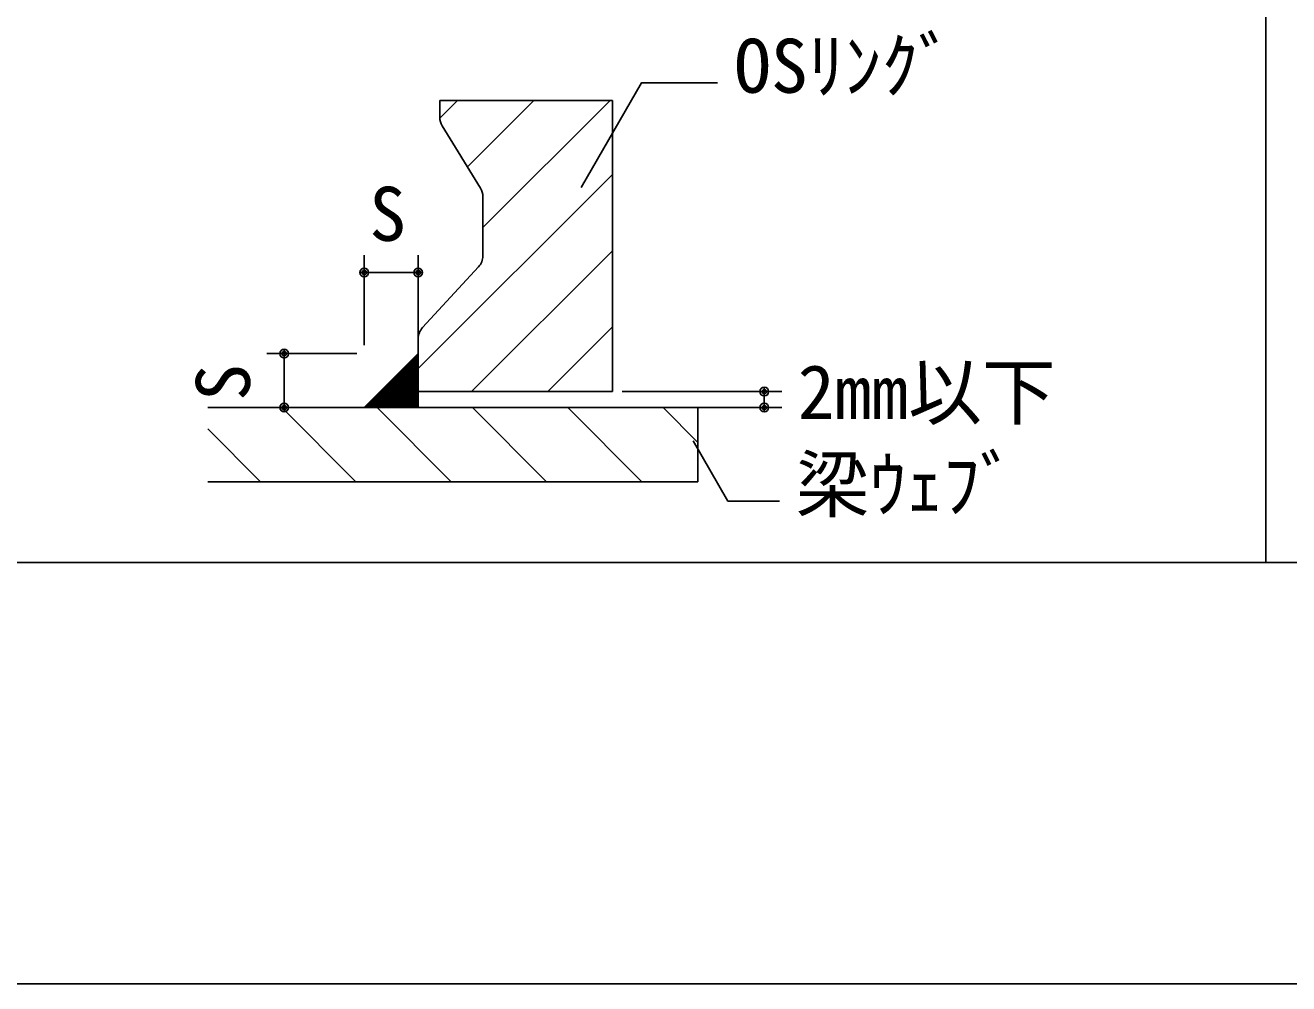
# Model space of a CAD drawing. Units: millimetres, scale not verified. Extents: x -27088 to 3772, y -2667 to 2667.
# Drawn here: x 914 to 1599, y -2667 to -2147 of the extents above; entities that cross this region are included whole.
import ezdxf
from ezdxf.enums import TextEntityAlignment as Align

# ---------------------------------------------------------------- set-up
doc = ezdxf.new("R2010")
doc.units = ezdxf.units.MM
doc.header["$LTSCALE"] = 8
for name, color, linetype in [('0-0_0', 7, 'Continuous'), ('0-1_HARI', 7, 'Continuous'), ('0-2_WAKU', 7, 'Continuous'), ('0-3_SUNPOU', 7, 'Continuous'), ('0-4_HATTI', 7, 'Continuous'), ('0-6_DEFPOINTS', 7, 'Continuous')]:
    doc.layers.add(name, color=color, linetype=linetype)
doc.styles.add('ＭＳ ゴシック', font='')
doc.styles.get('ＭＳ ゴシック').set_extended_font_data('MS Gothic')

msp = doc.modelspace()

# ---------------------------------------------------------------- linework, layer by layer
at = {"layer": '0-0_0'}
msp.add_line((1586.7, -2438.4), (1586.7, -1038.4), dxfattribs=at)
at = {"layer": '0-1_HARI'}
for p, q in [((1138.468, -2187.699), (1232.103, -2187.699)), ((1138.468, -2187.699), (1138.468, -2196.918)), ((1232.103, -2187.699), (1232.103, -2345.707)), ((1160.575, -2235.326), (1139.77, -2201.519)), ((1161.877, -2239.927), (1161.877, -2272.049)), ((1159.549, -2278.003), (1129.092, -2310.998)), ((1126.764, -2316.952), (1126.764, -2345.707)), ((1126.764, -2345.707), (1232.103, -2345.707)), ((1012.647, -2354.375), (1278.546, -2354.375)), ((1278.546, -2354.375), (1278.546, -2394.609)), ((1012.647, -2394.609), (1278.546, -2394.609))]:
    msp.add_line(p, q, dxfattribs=at)
for centre, start, end in [((1147.247, -2196.918), 180, 211.6075), ((1153.099, -2239.927), 0, 31.6075), ((1153.099, -2272.049), 317.29061, 0), ((1135.542, -2316.952), 137.29061, 180)]:
    msp.add_arc(centre, 8.778, start, end, dxfattribs=at)
at = {"layer": '0-2_WAKU'}
msp.add_line((-3543.3, -2438.4), (3543.3, -2438.4), dxfattribs=at)
at = {"layer": '0-3_SUNPOU'}
for p, q in [((1097.503, -2320.542), (1097.503, -2271.636)), ((1126.764, -2320.542), (1126.764, -2271.636)), ((1095.042, -2281.1), (1129.13, -2281.1)), ((1054.021, -2356.836), (1054.021, -2322.748)), ((1093.463, -2325.114), (1044.557, -2325.114)), ((1314.534, -2356.741), (1314.534, -2343.341)), ((1237.345, -2345.707), (1323.998, -2345.707)), ((1093.463, -2354.375), (1044.557, -2354.375)), ((1275.092, -2354.375), (1323.998, -2354.375)), ((1275.878, -2372.409), (1294.798, -2405.18)), ((1294.798, -2405.18), (1322.713, -2405.18))]:
    msp.add_line(p, q, dxfattribs=at)
msp.add_lwpolyline([(1215.148, -2234.999), (1247.983, -2178.126), (1289.149, -2178.126)], dxfattribs=at)
for centre, radius in [((1097.503, -2281.1), 2.366), ((1097.503, -2281.1), 2.366), ((1097.503, -2281.1), 1.183), ((1097.503, -2281.1), 1.183), ((1126.764, -2281.1), 2.366), ((1126.764, -2281.1), 1.183), ((1054.021, -2325.114), 2.366), ((1054.021, -2325.114), 1.183), ((1314.534, -2345.707), 2.366), ((1314.534, -2345.707), 1.183), ((1054.021, -2354.375), 2.366), ((1054.021, -2354.375), 2.366), ((1054.021, -2354.375), 1.183), ((1054.021, -2354.375), 1.183), ((1314.534, -2354.375), 2.366), ((1314.534, -2354.375), 2.366), ((1314.534, -2354.375), 1.183), ((1314.534, -2354.375), 1.183)]:
    msp.add_circle(centre, radius, dxfattribs=at)
at = {"layer": '0-4_HATTI'}
for p, q in [((1148.125, -2187.699), (1138.479, -2197.345)), ((1189.506, -2187.699), (1153.452, -2223.752)), ((1230.887, -2187.699), (1161.877, -2256.709)), ((1232.103, -2227.864), (1126.764, -2333.203)), ((1232.103, -2269.245), (1155.641, -2345.707)), ((1232.103, -2310.626), (1197.022, -2345.707)), ((1126.764, -2321.524), (1126.764, -2354.375)), ((1126.764, -2325.114), (1097.503, -2354.375)), ((1126.764, -2335.933), (1121.355, -2330.523)), ((1126.764, -2335.071), (1121.786, -2330.092)), ((1126.764, -2334.208), (1122.217, -2329.661)), ((1126.764, -2333.346), (1122.648, -2329.23)), ((1126.764, -2332.484), (1123.079, -2328.799)), ((1126.764, -2331.622), (1123.51, -2328.368)), ((1126.764, -2330.76), (1123.941, -2327.937)), ((1126.764, -2329.898), (1124.372, -2327.506)), ((1126.764, -2329.036), (1124.803, -2327.075)), ((1126.764, -2328.174), (1125.234, -2326.644)), ((1126.764, -2327.312), (1125.665, -2326.213)), ((1126.764, -2326.45), (1126.096, -2325.782)), ((1126.764, -2325.587), (1126.527, -2325.351)), ((1126.764, -2349.726), (1114.458, -2337.42)), ((1126.764, -2348.864), (1114.889, -2336.989)), ((1126.764, -2348.002), (1115.32, -2336.558)), ((1126.764, -2347.14), (1115.751, -2336.127)), ((1126.764, -2346.278), (1116.182, -2335.696)), ((1126.764, -2345.416), (1116.613, -2335.265)), ((1126.764, -2344.554), (1117.044, -2334.834)), ((1126.764, -2343.692), (1117.475, -2334.403)), ((1126.764, -2342.829), (1117.906, -2333.972)), ((1126.764, -2341.967), (1118.337, -2333.541)), ((1126.764, -2341.105), (1118.768, -2333.11)), ((1126.764, -2340.243), (1119.2, -2332.679)), ((1126.764, -2339.381), (1119.631, -2332.248)), ((1126.764, -2338.519), (1120.062, -2331.817)), ((1126.764, -2337.657), (1120.493, -2331.386)), ((1126.764, -2336.795), (1120.924, -2330.955)), ((1117.619, -2354.375), (1107.561, -2344.317)), ((1118.481, -2354.375), (1107.992, -2343.886)), ((1119.343, -2354.375), (1108.423, -2343.455)), ((1120.205, -2354.375), (1108.854, -2343.024)), ((1121.067, -2354.375), (1109.285, -2342.593)), ((1121.93, -2354.375), (1109.716, -2342.162)), ((1122.792, -2354.375), (1110.147, -2341.731)), ((1123.654, -2354.375), (1110.578, -2341.3)), ((1124.516, -2354.375), (1111.01, -2340.869)), ((1125.378, -2354.375), (1111.441, -2340.438)), ((1126.24, -2354.375), (1111.872, -2340.007)), ((1126.764, -2354.037), (1112.303, -2339.576)), ((1126.764, -2353.175), (1112.734, -2339.145)), ((1126.764, -2352.313), (1113.165, -2338.713)), ((1126.764, -2351.451), (1113.596, -2338.282)), ((1126.764, -2350.588), (1114.027, -2337.851)), ((1103.825, -2354.375), (1100.664, -2351.214)), ((1104.687, -2354.375), (1101.095, -2350.783)), ((1105.55, -2354.375), (1101.526, -2350.352)), ((1106.412, -2354.375), (1101.957, -2349.921)), ((1107.274, -2354.375), (1102.388, -2349.49)), ((1108.136, -2354.375), (1102.82, -2349.059)), ((1108.998, -2354.375), (1103.251, -2348.628)), ((1109.86, -2354.375), (1103.682, -2348.197)), ((1110.722, -2354.375), (1104.113, -2347.766)), ((1111.584, -2354.375), (1104.544, -2347.334)), ((1112.446, -2354.375), (1104.975, -2346.903)), ((1113.309, -2354.375), (1105.406, -2346.472)), ((1114.171, -2354.375), (1105.837, -2346.041)), ((1115.033, -2354.375), (1106.268, -2345.61)), ((1115.895, -2354.375), (1106.699, -2345.179)), ((1116.757, -2354.375), (1107.13, -2344.748)), ((1092.989, -2394.609), (1052.755, -2354.375)), ((1097.791, -2354.375), (1097.647, -2354.231)), ((1098.653, -2354.375), (1098.078, -2353.8)), ((1099.515, -2354.375), (1098.509, -2353.369)), ((1100.377, -2354.375), (1098.94, -2352.938)), ((1101.239, -2354.375), (1099.371, -2352.507)), ((1102.101, -2354.375), (1099.802, -2352.076)), ((1102.963, -2354.375), (1100.233, -2351.645)), ((1144.715, -2394.609), (1104.481, -2354.375)), ((1196.441, -2394.609), (1156.208, -2354.375)), ((1248.168, -2394.609), (1207.934, -2354.375)), ((1278.546, -2373.261), (1259.66, -2354.375)), ((1041.262, -2394.609), (1012.647, -2365.993))]:
    msp.add_line(p, q, dxfattribs=at)
at = {"layer": '0-6_DEFPOINTS'}
msp.add_line((-3771.9, -2667), (3771.9, -2667), dxfattribs=at)

# ---------------------------------------------------------------- texts
at = {"layer": '0-0_0', "style": 'ＭＳ ゴシック'}
for s, p in [('OSﾘﾝｸﾞ', (1298.192, -2192.367)), ('S', (1100.212, -2272.705)), ('2mm以下', (1332.704, -2369.325)), ('梁ｳｪﾌﾞ', (1331.597, -2419.509))]:
    msp.add_text(s, height=29.33, dxfattribs=at).set_placement(p, align=Align.BOTTOM_LEFT)
msp.add_text('S', height=29.33, rotation=90, dxfattribs=at).set_placement((1044.257, -2350.747), align=Align.BOTTOM_LEFT)

doc.saveas('drawing.dxf')
